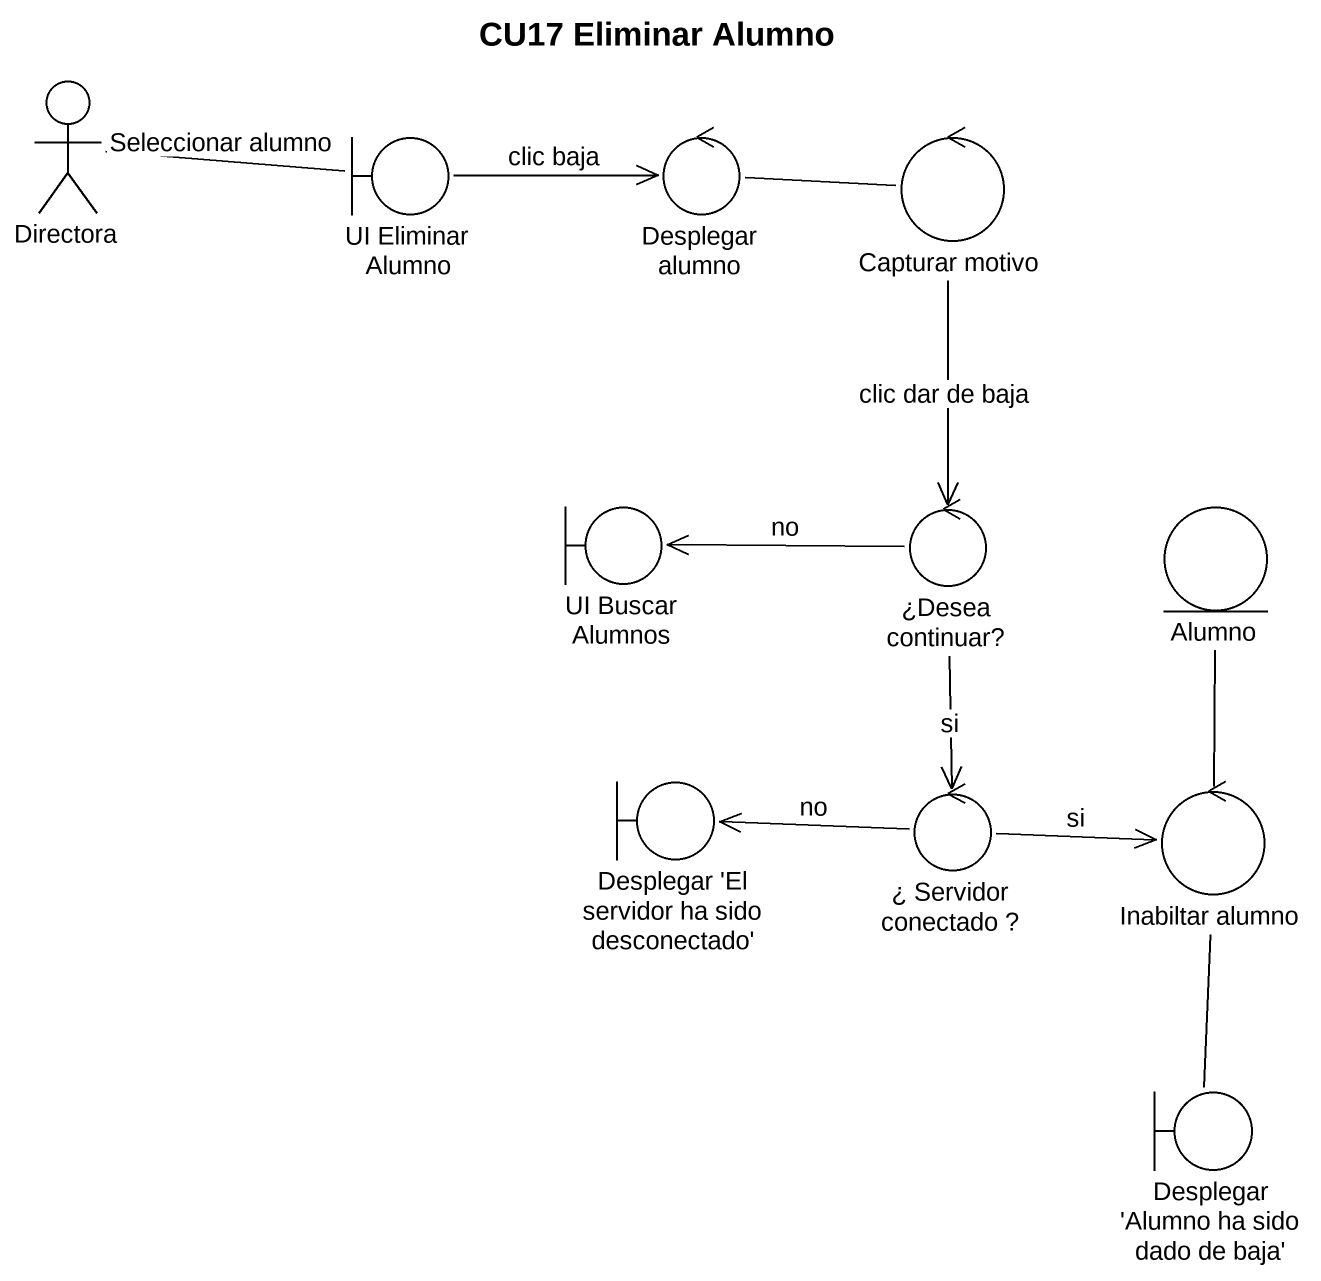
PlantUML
@startuml
title CU17 Eliminar Alumno
actor Directora
boundary "UI Eliminar Alumno" as UI_Eliminar_Alumno
control "Desplegar alumno" as Desplegar_alumno
control "Capturar motivo" as Capturar_motivo
boundary "UI Buscar Alumnos" as UI_Buscar_Alumnos
control "¿Desea continuar?" as Desea_continuar
entity Alumno
boundary "Desplegar 'El servidor ha sido desconectado'" as Desplegar_El_servidor_ha
control "¿ Servidor conectado ?" as Servidor_conectado
control "Inabiltar alumno" as Inabiltar_alumno
boundary "Desplegar 'Alumno ha sido dado de baja'" as Desplegar_Alumno_ha_sido
Directora -right- UI_Eliminar_Alumno : Seleccionar alumno
UI_Eliminar_Alumno -right-> Desplegar_alumno : clic baja
Desplegar_alumno -right- Capturar_motivo
Capturar_motivo --> Desea_continuar : clic dar de baja
Desea_continuar -left-> UI_Buscar_Alumnos : no
Desea_continuar --> Servidor_conectado : si
Alumno -- Inabiltar_alumno
Servidor_conectado -left-> Desplegar_El_servidor_ha : no
Servidor_conectado -right-> Inabiltar_alumno : si
Inabiltar_alumno -- Desplegar_Alumno_ha_sido
@enduml
